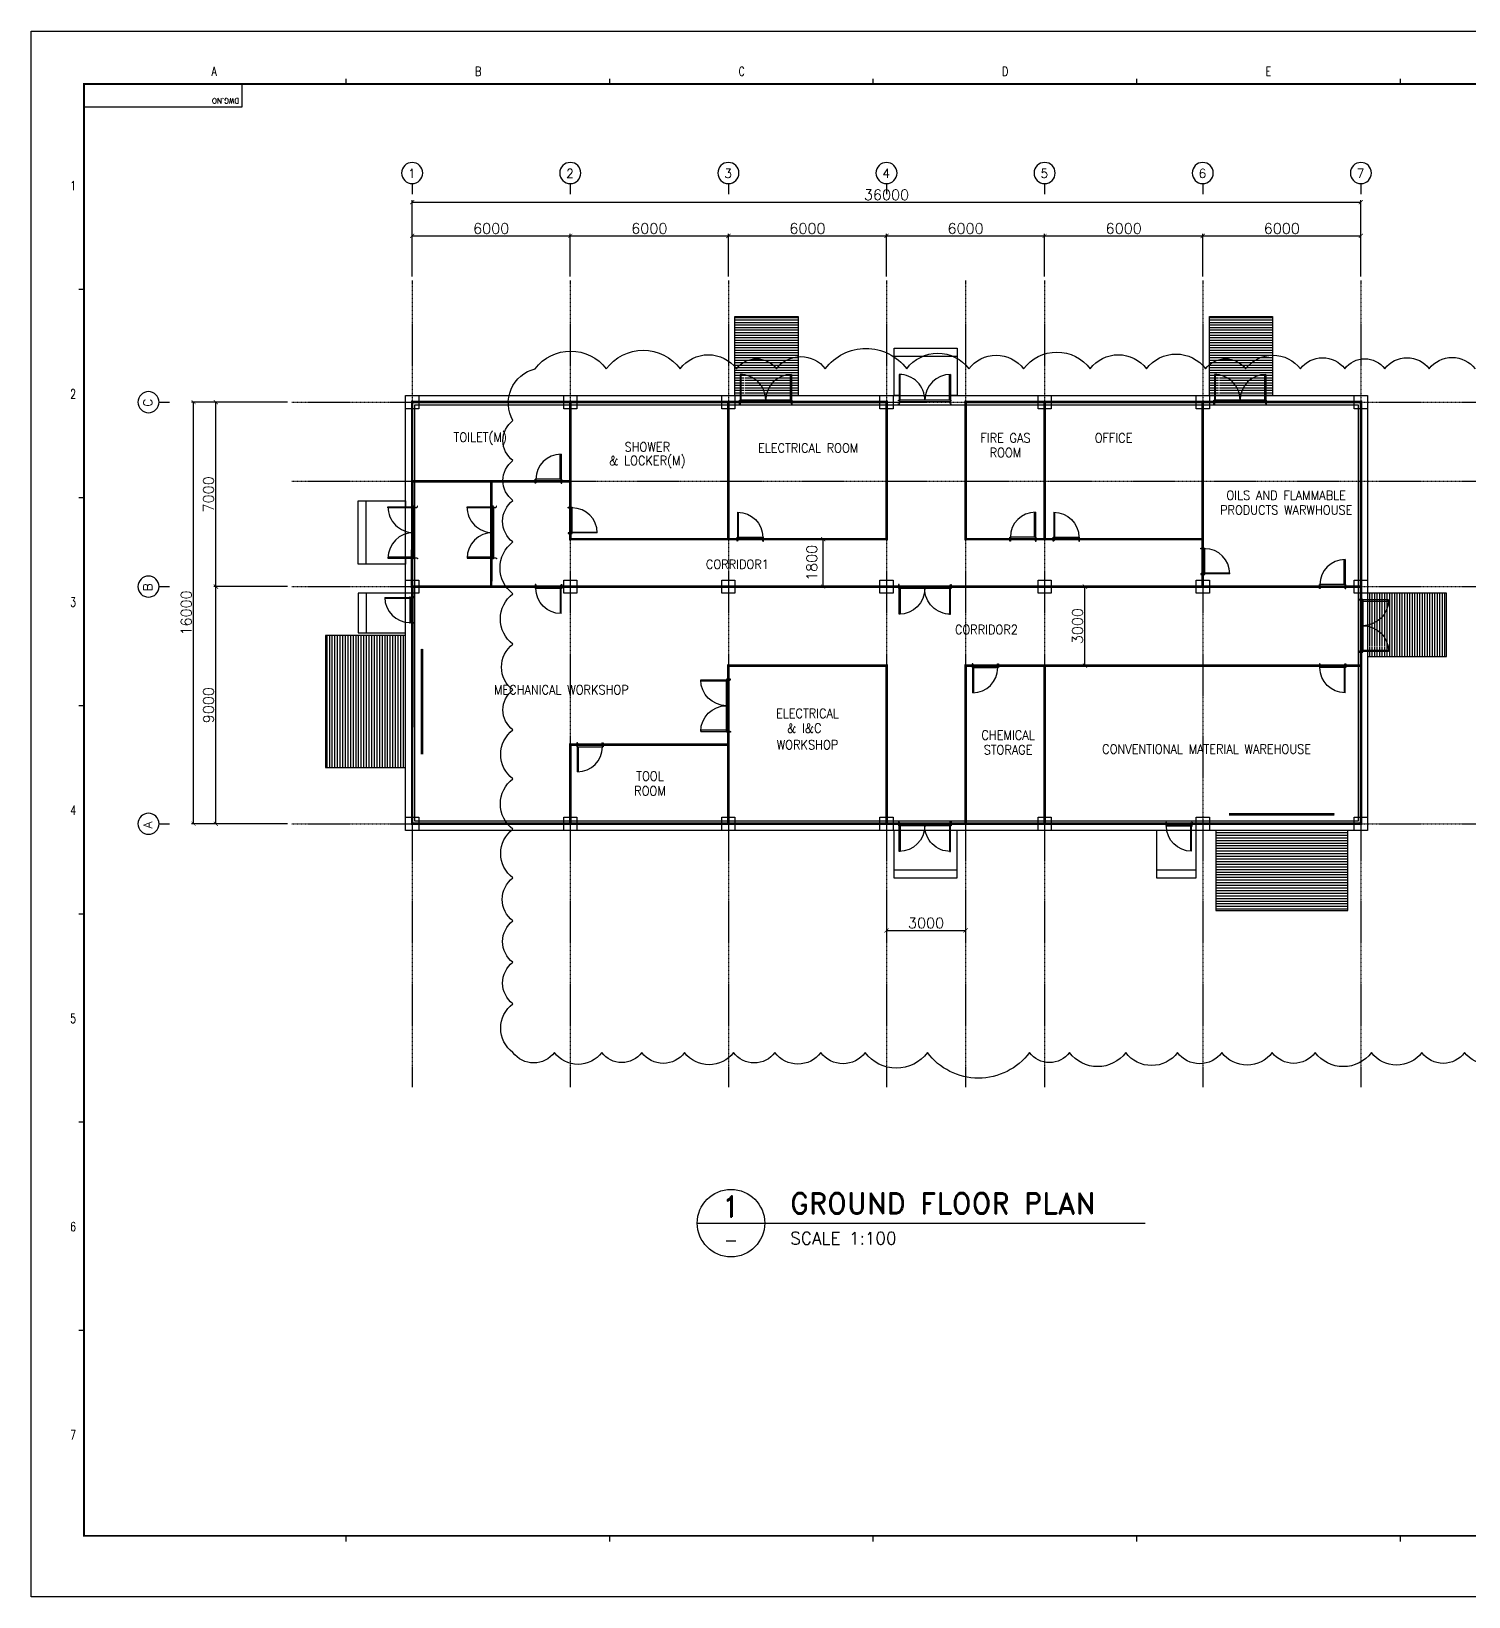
# Model space of a CAD drawing. Header units: millimetres. Extents: x -232466 to 860779, y -177975 to 311634.
# Drawn here: x -987 to 53556, y 107851 to 167251 of the extents above; entities that cross this region are included whole.
import ezdxf
from ezdxf.enums import TextEntityAlignment as Align

# ---------------------------------------------------------------- set-up
doc = ezdxf.new("R2010")
doc.units = ezdxf.units.MM
for name, pattern in [('AXES', [50.8, 31.75, -6.35, 6.35, -6.35]), ('CENTER', [2, 1.25, -0.25, 0.25, -0.25]), ('HID', [2.3, 1.5, -0.8])]:
    doc.linetypes.add(name, pattern=pattern)
doc.layers.add('0 외형선', color=3, linetype='Continuous', lineweight=25)
for name, color, linetype in [('4ELE', 4, 'Continuous'), ('8FIN', 8, 'Continuous'), ('Center Line', 1, 'CENTER'), ('COL', 2, 'Continuous'), ('dim', 7, 'Continuous'), ('DOOR', 4, 'Continuous'), ('G', 3, 'Continuous'), ('hat', 8, 'Continuous'), ('stair', 4, 'Continuous'), ('SYM', 7, 'Continuous'), ('TEXT1', 7, 'Continuous'), ('TITLEBOX', 7, 'Continuous')]:
    doc.layers.add(name, color=color, linetype=linetype)
doc.styles.add('ROMAND', font='romand')
doc.styles.add('RomanS', font='romans.shx')
doc.styles.add('TBOX', font='romans.shx')
doc.dimstyles.new('HYUNDAI', dxfattribs={"dimscale": 120, "dimtxt": 3, "dimasz": 3, "dimexe": 1, "dimexo": 2, "dimgap": 1, "dimtad": 1, "dimdec": 0, "dimdsep": 46, "dimtxsty": 'RomanS', "dimcen": 0, "dimclrd": 256, "dimclre": 256, "dimclrt": 3, "dimadec": 0, "dimazin": 0, "dimtfac": 1, "dimtdec": 0, "dimtix": 1, "dimtmove": 2, "dimatfit": 3, "dimfxl": 1, "dimtvp": 1, "dimtolj": 1, "dimarcsym": 0})

# ---------------------------------------------------------------- blocks, each defined once
blk = doc.blocks.new('_ArchTick')
at = {"color": 0, "linetype": 'ByBlock', "const_width": 0.15}
blk.add_lwpolyline([(-0.5, -0.5), (0.5, 0.5)], dxfattribs=at)
blk = doc.blocks.new('*D50')
at = {"layer": 'Defpoints', "color": 0}
for p in [(5172, 153180), (8762, 153180), (8897, 137180)]:
    blk.add_point(p, dxfattribs=at)
at = {"layer": 'dim', "lineweight": -2}
for p, q in [((8602, 153180), (5092, 153180)), ((5172, 137180), (5172, 153180)), ((8737, 137180), (5092, 137180))]:
    blk.add_line(p, q, dxfattribs=at)
at = {"layer": 'dim', "lineweight": -2, "xscale": 160, "yscale": 160, "zscale": 160}
for p, rotation in [((5172, 153180), 90), ((5172, 137180), 270)]:
    blk.add_blockref('_ArchTick', p, dxfattribs=dict(at, rotation=rotation))
at = {"layer": 'dim', "color": 0, "insert": (4892, 145180), "char_height": 400, "attachment_point": 5, "rotation": 90, "style": 'RomanS', "bg_fill": 3, "box_fill_scale": 1.1, "bg_fill_color": 257, "bg_fill_transparency": 0}
blk.add_mtext('\\A1;16000', dxfattribs=at)
blk = doc.blocks.new('*D51')
at = {"layer": 'Defpoints', "color": 0}
for p in [(6017, 153180), (8897, 153180), (8897, 146180)]:
    blk.add_point(p, dxfattribs=at)
at = {"layer": 'dim', "lineweight": -2}
for p, q in [((8737, 153180), (5937, 153180)), ((6017, 146180), (6017, 153180)), ((8737, 146180), (5937, 146180))]:
    blk.add_line(p, q, dxfattribs=at)
at = {"layer": 'dim', "lineweight": -2, "xscale": 160, "yscale": 160, "zscale": 160}
for p, rotation in [((6017, 153180), 90), ((6017, 146180), 270)]:
    blk.add_blockref('_ArchTick', p, dxfattribs=dict(at, rotation=rotation))
at = {"layer": 'dim', "color": 0, "insert": (5737, 149680), "char_height": 400, "attachment_point": 5, "rotation": 90, "style": 'RomanS', "bg_fill": 3, "box_fill_scale": 1.1, "bg_fill_color": 257, "bg_fill_transparency": 0}
blk.add_mtext('\\A1;7000', dxfattribs=at)
blk = doc.blocks.new('*D52')
at = {"layer": 'Defpoints', "color": 0}
for p in [(19465, 159488), (13465, 157789), (19465, 157789)]:
    blk.add_point(p, dxfattribs=at)
at = {"layer": 'dim', "lineweight": -2}
for p, q in [((13465, 157949), (13465, 159568)), ((13465, 159488), (19465, 159488)), ((19465, 157949), (19465, 159568))]:
    blk.add_line(p, q, dxfattribs=at)
at = {"layer": 'dim', "lineweight": -2, "xscale": 160, "yscale": 160, "zscale": 160, "rotation": 180}
blk.add_blockref('_ArchTick', (13465, 159488), dxfattribs=at)
at = {"layer": 'dim', "lineweight": -2, "xscale": 160, "yscale": 160, "zscale": 160}
blk.add_blockref('_ArchTick', (19465, 159488), dxfattribs=at)
at = {"layer": 'dim', "color": 0, "insert": (16465, 159768), "char_height": 400, "attachment_point": 5, "style": 'RomanS', "bg_fill": 3, "box_fill_scale": 1.1, "bg_fill_color": 257, "bg_fill_transparency": 0}
blk.add_mtext('\\A1;6000', dxfattribs=at)
blk = doc.blocks.new('주열')
at = {"layer": 'SYM'}
blk.add_line((0, 600), (0, 0), dxfattribs=at)
blk.add_circle((0, 1200), 600, dxfattribs=at)
blk = doc.blocks.new('*D53')
at = {"layer": 'Defpoints', "color": 0}
for p in [(49465, 160767), (13465, 157789), (49465, 157789)]:
    blk.add_point(p, dxfattribs=at)
at = {"layer": 'dim', "lineweight": -2}
for p, q in [((13465, 157949), (13465, 160847)), ((13465, 160767), (49465, 160767)), ((49465, 157949), (49465, 160847))]:
    blk.add_line(p, q, dxfattribs=at)
at = {"layer": 'dim', "lineweight": -2, "xscale": 160, "yscale": 160, "zscale": 160, "rotation": 180}
blk.add_blockref('_ArchTick', (13465, 160767), dxfattribs=at)
at = {"layer": 'dim', "lineweight": -2, "xscale": 160, "yscale": 160, "zscale": 160}
blk.add_blockref('_ArchTick', (49465, 160767), dxfattribs=at)
at = {"layer": 'dim', "color": 0, "insert": (31465, 161047), "char_height": 400, "attachment_point": 5, "style": 'RomanS', "bg_fill": 3, "box_fill_scale": 1.1, "bg_fill_color": 257, "bg_fill_transparency": 0}
blk.add_mtext('\\A1;36000', dxfattribs=at)
blk = doc.blocks.new('*D54')
at = {"layer": 'Defpoints', "color": 0}
for p in [(25465, 159488), (19465, 157789), (25465, 157789)]:
    blk.add_point(p, dxfattribs=at)
at = {"layer": 'dim', "lineweight": -2}
for p, q in [((19465, 157949), (19465, 159568)), ((19465, 159488), (25465, 159488)), ((25465, 157949), (25465, 159568))]:
    blk.add_line(p, q, dxfattribs=at)
at = {"layer": 'dim', "lineweight": -2, "xscale": 160, "yscale": 160, "zscale": 160, "rotation": 180}
blk.add_blockref('_ArchTick', (19465, 159488), dxfattribs=at)
at = {"layer": 'dim', "lineweight": -2, "xscale": 160, "yscale": 160, "zscale": 160}
blk.add_blockref('_ArchTick', (25465, 159488), dxfattribs=at)
at = {"layer": 'dim', "color": 0, "insert": (22465, 159768), "char_height": 400, "attachment_point": 5, "style": 'RomanS', "bg_fill": 3, "box_fill_scale": 1.1, "bg_fill_color": 257, "bg_fill_transparency": 0}
blk.add_mtext('\\A1;6000', dxfattribs=at)
blk = doc.blocks.new('*D55')
at = {"layer": 'Defpoints', "color": 0}
for p in [(31465, 159488), (25465, 157789), (31465, 157789)]:
    blk.add_point(p, dxfattribs=at)
at = {"layer": 'dim', "lineweight": -2}
for p, q in [((25465, 157949), (25465, 159568)), ((25465, 159488), (31465, 159488)), ((31465, 157949), (31465, 159568))]:
    blk.add_line(p, q, dxfattribs=at)
at = {"layer": 'dim', "lineweight": -2, "xscale": 160, "yscale": 160, "zscale": 160, "rotation": 180}
blk.add_blockref('_ArchTick', (25465, 159488), dxfattribs=at)
at = {"layer": 'dim', "lineweight": -2, "xscale": 160, "yscale": 160, "zscale": 160}
blk.add_blockref('_ArchTick', (31465, 159488), dxfattribs=at)
at = {"layer": 'dim', "color": 0, "insert": (28465, 159768), "char_height": 400, "attachment_point": 5, "style": 'RomanS', "bg_fill": 3, "box_fill_scale": 1.1, "bg_fill_color": 257, "bg_fill_transparency": 0}
blk.add_mtext('\\A1;6000', dxfattribs=at)
blk = doc.blocks.new('*D56')
at = {"layer": 'Defpoints', "color": 0}
for p in [(37465, 159488), (31465, 157789), (37465, 157789)]:
    blk.add_point(p, dxfattribs=at)
at = {"layer": 'dim', "lineweight": -2}
for p, q in [((31465, 157949), (31465, 159568)), ((31465, 159488), (37465, 159488)), ((37465, 157949), (37465, 159568))]:
    blk.add_line(p, q, dxfattribs=at)
at = {"layer": 'dim', "lineweight": -2, "xscale": 160, "yscale": 160, "zscale": 160, "rotation": 180}
blk.add_blockref('_ArchTick', (31465, 159488), dxfattribs=at)
at = {"layer": 'dim', "lineweight": -2, "xscale": 160, "yscale": 160, "zscale": 160}
blk.add_blockref('_ArchTick', (37465, 159488), dxfattribs=at)
at = {"layer": 'dim', "color": 0, "insert": (34465, 159768), "char_height": 400, "attachment_point": 5, "style": 'RomanS', "bg_fill": 3, "box_fill_scale": 1.1, "bg_fill_color": 257, "bg_fill_transparency": 0}
blk.add_mtext('\\A1;6000', dxfattribs=at)
blk = doc.blocks.new('*D57')
at = {"layer": 'Defpoints', "color": 0}
for p in [(43465, 159488), (37465, 157789), (43465, 157789)]:
    blk.add_point(p, dxfattribs=at)
at = {"layer": 'dim', "lineweight": -2}
for p, q in [((37465, 157949), (37465, 159568)), ((37465, 159488), (43465, 159488)), ((43465, 157949), (43465, 159568))]:
    blk.add_line(p, q, dxfattribs=at)
at = {"layer": 'dim', "lineweight": -2, "xscale": 160, "yscale": 160, "zscale": 160, "rotation": 180}
blk.add_blockref('_ArchTick', (37465, 159488), dxfattribs=at)
at = {"layer": 'dim', "lineweight": -2, "xscale": 160, "yscale": 160, "zscale": 160}
blk.add_blockref('_ArchTick', (43465, 159488), dxfattribs=at)
at = {"layer": 'dim', "color": 0, "insert": (40465, 159768), "char_height": 400, "attachment_point": 5, "style": 'RomanS', "bg_fill": 3, "box_fill_scale": 1.1, "bg_fill_color": 257, "bg_fill_transparency": 0}
blk.add_mtext('\\A1;6000', dxfattribs=at)
blk = doc.blocks.new('*D58')
at = {"layer": 'Defpoints', "color": 0}
for p in [(49465, 159488), (43465, 157789), (49465, 157789)]:
    blk.add_point(p, dxfattribs=at)
at = {"layer": 'dim', "lineweight": -2}
for p, q in [((43465, 157949), (43465, 159568)), ((43465, 159488), (49465, 159488)), ((49465, 157949), (49465, 159568))]:
    blk.add_line(p, q, dxfattribs=at)
at = {"layer": 'dim', "lineweight": -2, "xscale": 160, "yscale": 160, "zscale": 160, "rotation": 180}
blk.add_blockref('_ArchTick', (43465, 159488), dxfattribs=at)
at = {"layer": 'dim', "lineweight": -2, "xscale": 160, "yscale": 160, "zscale": 160}
blk.add_blockref('_ArchTick', (49465, 159488), dxfattribs=at)
at = {"layer": 'dim', "color": 0, "insert": (46465, 159768), "char_height": 400, "attachment_point": 5, "style": 'RomanS', "bg_fill": 3, "box_fill_scale": 1.1, "bg_fill_color": 257, "bg_fill_transparency": 0}
blk.add_mtext('\\A1;6000', dxfattribs=at)
blk = doc.blocks.new('*D59')
at = {"layer": 'Defpoints', "color": 0}
for p in [(6017, 146180), (8897, 146180), (8897, 137180)]:
    blk.add_point(p, dxfattribs=at)
at = {"layer": 'dim', "lineweight": -2}
for p, q in [((8737, 146180), (5937, 146180)), ((6017, 137180), (6017, 146180)), ((8737, 137180), (5937, 137180))]:
    blk.add_line(p, q, dxfattribs=at)
at = {"layer": 'dim', "lineweight": -2, "xscale": 160, "yscale": 160, "zscale": 160}
for p, rotation in [((6017, 146180), 90), ((6017, 137180), 270)]:
    blk.add_blockref('_ArchTick', p, dxfattribs=dict(at, rotation=rotation))
at = {"layer": 'dim', "color": 0, "insert": (5737, 141680), "char_height": 400, "attachment_point": 5, "rotation": 90, "style": 'RomanS', "bg_fill": 3, "box_fill_scale": 1.1, "bg_fill_color": 257, "bg_fill_transparency": 0}
blk.add_mtext('\\A1;9000', dxfattribs=at)
blk = doc.blocks.new('*D74')
at = {"layer": 'Defpoints', "color": 0}
for p in [(31465, 134832), (34465, 134832), (34465, 133134)]:
    blk.add_point(p, dxfattribs=at)
at = {"layer": 'dim', "lineweight": -2}
for p, q in [((31465, 134672), (31465, 133054)), ((34465, 134672), (34465, 133054)), ((31465, 133134), (34465, 133134))]:
    blk.add_line(p, q, dxfattribs=at)
at = {"layer": 'dim', "lineweight": -2, "xscale": 160, "yscale": 160, "zscale": 160, "rotation": 180}
blk.add_blockref('_ArchTick', (31465, 133134), dxfattribs=at)
at = {"layer": 'dim', "lineweight": -2, "xscale": 160, "yscale": 160, "zscale": 160}
blk.add_blockref('_ArchTick', (34465, 133134), dxfattribs=at)
at = {"layer": 'dim', "color": 0, "insert": (32965, 133414), "char_height": 400, "attachment_point": 5, "style": 'RomanS', "bg_fill": 3, "box_fill_scale": 1.1, "bg_fill_color": 257, "bg_fill_transparency": 0}
blk.add_mtext('\\A1;3000', dxfattribs=at)
blk = doc.blocks.new('*D75')
at = {"layer": 'Defpoints', "color": 0}
for p in [(37877, 146180), (38994, 146180), (37877, 143180)]:
    blk.add_point(p, dxfattribs=at)
at = {"layer": 'dim', "lineweight": -2}
for p, q in [((38037, 146180), (39074, 146180)), ((38994, 143180), (38994, 146180)), ((38037, 143180), (39074, 143180))]:
    blk.add_line(p, q, dxfattribs=at)
at = {"layer": 'dim', "lineweight": -2, "xscale": 160, "yscale": 160, "zscale": 160}
for p, rotation in [((38994, 146180), 90), ((38994, 143180), 270)]:
    blk.add_blockref('_ArchTick', p, dxfattribs=dict(at, rotation=rotation))
at = {"layer": 'dim', "color": 0, "insert": (38714, 144680), "char_height": 400, "attachment_point": 5, "rotation": 90, "style": 'RomanS', "bg_fill": 3, "box_fill_scale": 1.1, "bg_fill_color": 257, "bg_fill_transparency": 0}
blk.add_mtext('\\A1;3000', dxfattribs=at)
blk = doc.blocks.new('D2000')
at = {"color": 8}
for p, q in [((-45, -45), (-45, -1955)), ((0, -1935), (0, -65))]:
    blk.add_line(p, q, dxfattribs=at)
for points in [[(-25, 0), (0, 0), (0, -25), (-45, -25), (-45, -45), (-105, -45), (-150, -25), (-150, 0), (-130, 0)], [(975, -25), (0, -25), (0, -65), (975, -65), (975, -25)], [(-25, -2000), (0, -2000), (0, -1975), (-45, -1975), (-45, -1955), (-105, -1955), (-150, -1975), (-150, -2000), (-130, -2000)], [(975, -1975), (0, -1975), (0, -1935), (975, -1935), (975, -1975)]]:
    blk.add_lwpolyline(points)
at = {"ltscale": 0.2}
for centre, start, end in [((0, -25), 270, 0), ((0, -1975), 0, 90)]:
    blk.add_arc(centre, 975, start, end, dxfattribs=at)
blk = doc.blocks.new('SD1')
at = {"color": 8}
for p, q in [((-55, 200), (-975, 200)), ((-955, 155), (-45, 155))]:
    blk.add_line(p, q, dxfattribs=at)
for points in [[(-25, 1150), (-25, 200), (-55, 200), (-55, 1150)], [(-1000, 180), (-1000, 200), (-975, 200), (-975, 155), (-955, 155), (-955, 95), (-975, 50), (-1000, 50), (-1000, 70)], [(0, 180), (0, 200), (-25, 200), (-25, 155), (-45, 155), (-45, 95), (-25, 50), (0, 50), (0, 70)]]:
    blk.add_lwpolyline(points)
blk.add_arc((-25, 200), 950, 90, 180)
blk = doc.blocks.new('*D126')
at = {"layer": 'dim', "lineweight": -2}
for p, q in [((28609, 147980), (29139, 147980)), ((29059, 146180), (29059, 147980)), ((28609, 146180), (29139, 146180))]:
    blk.add_line(p, q, dxfattribs=at)
at = {"layer": 'dim', "lineweight": -2, "xscale": 160, "yscale": 160, "zscale": 160}
for p, rotation in [((29059, 147980), 90), ((29059, 146180), 270)]:
    blk.add_blockref('_ArchTick', p, dxfattribs=dict(at, rotation=rotation))
at = {"layer": 'dim', "color": 0, "insert": (28632, 147080), "char_height": 400, "attachment_point": 5, "rotation": 90, "style": 'RomanS', "bg_fill": 3, "box_fill_scale": 1.1, "bg_fill_color": 257, "bg_fill_transparency": 0}
blk.add_mtext('\\A1;1800', dxfattribs=at)
at = {"layer": 'Defpoints', "color": 0}
for p in [(28449, 147980), (29059, 147980), (28449, 146180)]:
    blk.add_point(p, dxfattribs=at)

msp = doc.modelspace()

# ---------------------------------------------------------------- hatches: boundary and pattern name
at = {"layer": '8FIN'}
h = msp.add_hatch(dxfattribs=at)
h.set_pattern_fill('ANSI31', color=256, scale=30, angle=45)
h.set_pattern_definition([(360, (2343.85, 185825.96), (4e-14, 95.25), [])])
h.paths.add_polyline_path([(28115.2, 156429.8), (28115.2, 153429.8), (27815.2, 153429.8), (26903.9, 153429.8, 0.3546044), (26095.2, 154134.3), (26095.2, 154134.8), (26065.2, 154134.8), (26065.2, 153429.8), (25715.2, 153429.8), (25715.2, 156429.8)])
h.paths.add_polyline_path([(26903.9, 153429.8), (26095.2, 153429.8), (26095.2, 154134.3, -0.3546044)])
h.paths.add_polyline_path([(26960.1, 154629.5), (26960.1, 155364.1), (27230.1, 155364.1), (27230.1, 154629.5)], flags=24)
h = msp.add_hatch(dxfattribs=at)
h.set_pattern_fill('ANSI31', color=256, scale=30, angle=45)
h.set_pattern_definition([(360, (20343.85, 185825.96), (4e-14, 95.25), [])])
h.paths.add_polyline_path([(46115.2, 156429.8), (46115.2, 153429.8), (45815.2, 153429.8), (44903.9, 153429.8, 0.3546044), (44095.2, 154134.3), (44095.2, 154134.8), (44065.2, 154134.8), (44065.2, 153429.8), (43715.2, 153429.8), (43715.2, 156429.8)])
h.paths.add_polyline_path([(44903.9, 153429.8), (44095.2, 153429.8), (44095.2, 154134.3, -0.3546044)])
h.paths.add_polyline_path([(44960.1, 154629.5), (44960.1, 155364.1), (45230.1, 155364.1), (45230.1, 154629.5)], flags=24)
h = msp.add_hatch(dxfattribs=at)
h.set_pattern_fill('ANSI31', color=256, scale=30, angle=45)
h.set_pattern_definition([(90, (17318.97, 120158.48), (-95.25, 4e-14), [])])
h.paths.add_polyline_path([(52715.2, 145929.8), (49715.2, 145929.8), (49715.2, 145629.8), (49715.2, 144718.5, -0.3546044), (50419.6, 143909.8), (50420.2, 143909.8), (50420.2, 143879.8), (49715.2, 143879.8), (49715.2, 143529.8), (52715.2, 143529.8)])
h.paths.add_polyline_path([(49715.2, 144718.5), (49715.2, 143909.8), (50419.6, 143909.8, 0.3546044)])
h.paths.add_polyline_path([(50914.9, 144774.8), (51649.4, 144774.8), (51649.4, 145044.8), (50914.9, 145044.8)], flags=24)
at = {"layer": 'hat'}
h = msp.add_hatch(dxfattribs=at)
h.set_pattern_fill('_USER', color=256, scale=100, angle=270, style=0, pattern_type=0)
h.set_pattern_definition([(270, (-33765.11, 180028.13), (100, -2e-14), [])])
h.paths.add_polyline_path([(10175.2, 139318.7), (13215.2, 139318.7), (13215.2, 144318.7), (10175.2, 144318.7)])
h = msp.add_hatch(dxfattribs=at)
h.set_pattern_fill('_USER', color=256, scale=100, style=0, pattern_type=0)
h.set_pattern_definition([(0, (8255.75, 89949.51), (0, 100), [])])
h.paths.add_polyline_path([(48965.2, 133889.8), (48965.2, 136929.8), (43965.2, 136929.8), (43965.2, 133889.8)])

# ---------------------------------------------------------------- linework, layer by layer
msp.add_lwpolyline([(24283.1, 122026.4), (41283.1, 122026.4)])
msp.add_circle((25563.1, 122026.4), 1280)
at = {"layer": '0 외형선', "linetype": 'Continuous'}
msp.add_lwpolyline([(13215.2, 153429.8), (49715.2, 153429.8), (49715.2, 136929.8), (13215.2, 136929.8)], close=True, dxfattribs=at)
at = {"layer": '0 외형선', "linetype": 'Continuous', "const_width": 100}
for points in [[(13465.2, 153179.8), (19465.2, 153179.8), (19465.2, 150179.8), (13465.2, 150179.8)], [(19465.2, 153179.8), (25465.2, 153179.8), (25465.2, 147979.8), (19465.2, 147979.8)], [(25465.2, 153179.8), (31465.2, 153179.8), (31465.2, 147979.8), (25465.2, 147979.8)], [(34465.2, 153179.8), (37465.2, 153179.8), (37465.2, 147979.8), (34465.2, 147979.8)], [(37465.2, 153179.8), (43465.2, 153179.8), (43465.2, 147979.8), (37465.2, 147979.8)], [(43465.2, 153179.8), (49465.2, 153179.8), (49465.2, 146179.8), (43465.2, 146179.8)], [(13466.8, 150179.8), (16465.2, 150179.8), (16463.5, 146179.8), (13463.5, 146179.8)], [(25465.2, 143179.8), (31465.2, 143179.8), (31465.2, 137179.8), (25465.2, 137179.8)], [(34465.2, 143179.8), (37465.2, 143179.8), (37465.2, 137179.8), (34465.2, 137179.8)], [(37465.2, 143179.8), (49465.2, 143179.8), (49465.2, 137179.8), (37465.2, 137179.8)], [(19465.2, 140179.8), (25462.9, 140179.8), (25465.2, 137179.8), (19465.2, 137179.8)]]:
    msp.add_lwpolyline(points, close=True, dxfattribs=at)
at = {"layer": '4ELE'}
for p, q in [((31749.6, 154929.8), (34149.6, 154929.8)), ((11718.1, 147029), (11718.1, 149429)), ((11715.2, 145929.8), (11715.2, 144429.8)), ((31747.2, 135429.8), (34147.2, 135429.8)), ((41715.2, 135429.8), (43215.2, 135429.8))]:
    msp.add_line(p, q, dxfattribs=at)
for points in [[(31974.6, 153429.8), (31749.6, 153429.8), (31749.6, 155229.8), (34149.6, 155229.8), (34149.6, 153429.8), (33924.6, 153429.8)], [(13218.1, 147254), (13218.1, 147029), (11418.1, 147029), (11418.1, 149429), (13218.1, 149429), (13218.1, 149204)], [(13215.2, 145929.8), (11415.2, 145929.8), (11415.2, 144429.8), (13215.2, 144429.8)], [(31972.2, 136929.8), (31747.2, 136929.8), (31747.2, 135129.8), (34147.2, 135129.8), (34147.2, 136929.8), (33922.2, 136929.8)], [(41715.2, 136929.8), (41715.2, 135129.8), (43215.2, 135129.8), (43215.2, 136929.8)]]:
    msp.add_lwpolyline(points, dxfattribs=at)
at = {"layer": 'Center Line', "linetype": 'AXES'}
for p, q in [((13465.2, 157789.4), (13465.2, 127179.8)), ((8896.6, 153179.8), (58882.2, 153179.8))]:
    msp.add_line(p, q, dxfattribs=at)
at = {"layer": 'COL'}
for points in [[(13215.2, 152929.8), (13215.2, 153429.8), (13715.2, 153429.8), (13715.2, 152929.8)], [(19215.2, 152929.8), (19215.2, 153429.8), (19715.2, 153429.8), (19715.2, 152929.8)], [(25215.2, 152929.8), (25215.2, 153429.8), (25715.2, 153429.8), (25715.2, 152929.8)], [(31215.2, 152929.8), (31215.2, 153429.8), (31715.2, 153429.8), (31715.2, 152929.8)], [(37215.2, 152929.8), (37215.2, 153429.8), (37715.2, 153429.8), (37715.2, 152929.8)], [(43215.2, 152929.8), (43215.2, 153429.8), (43715.2, 153429.8), (43715.2, 152929.8)], [(49215.2, 152929.8), (49215.2, 153429.8), (49715.2, 153429.8), (49715.2, 152929.8)], [(13215.2, 145929.8), (13215.2, 146429.8), (13715.2, 146429.8), (13715.2, 145929.8)], [(19215.2, 145929.8), (19215.2, 146429.8), (19715.2, 146429.8), (19715.2, 145929.8)], [(25215.2, 145929.8), (25215.2, 146429.8), (25715.2, 146429.8), (25715.2, 145929.8)], [(31215.2, 145929.8), (31215.2, 146429.8), (31715.2, 146429.8), (31715.2, 145929.8)], [(37215.2, 145929.8), (37215.2, 146429.8), (37715.2, 146429.8), (37715.2, 145929.8)], [(43215.2, 145929.8), (43215.2, 146429.8), (43715.2, 146429.8), (43715.2, 145929.8)], [(49215.2, 145929.8), (49215.2, 146429.8), (49715.2, 146429.8), (49715.2, 145929.8)], [(13215.2, 136929.8), (13215.2, 137429.8), (13715.2, 137429.8), (13715.2, 136929.8)], [(19215.2, 136929.8), (19215.2, 137429.8), (19715.2, 137429.8), (19715.2, 136929.8)], [(25215.2, 136929.8), (25215.2, 137429.8), (25715.2, 137429.8), (25715.2, 136929.8)], [(31215.2, 136929.8), (31215.2, 137429.8), (31715.2, 137429.8), (31715.2, 136929.8)], [(37215.2, 136929.8), (37215.2, 137429.8), (37715.2, 137429.8), (37715.2, 136929.8)], [(43215.2, 136929.8), (43215.2, 137429.8), (43715.2, 137429.8), (43715.2, 136929.8)], [(49215.2, 136929.8), (49215.2, 137429.8), (49715.2, 137429.8), (49715.2, 136929.8)]]:
    msp.add_lwpolyline(points, close=True, dxfattribs=at)
at = {"layer": 'DOOR', "linetype": 'HID'}
for p, q in [((13811.2, 143818.7), (13811.2, 139818.7)), ((13861.1, 143818.7), (13861.1, 139818.7)), ((44465.2, 137575.7), (48465.2, 137575.7)), ((44465.2, 137525.8), (48465.2, 137525.8))]:
    msp.add_line(p, q, dxfattribs=at)
at = {"layer": 'stair'}
for points in [[(25715.2, 153429.8), (25715.2, 153429.8), (25715.2, 156429.8), (28115.2, 156429.8), (28115.2, 153429.8), (25715.2, 153429.8)], [(43715.2, 153429.8), (43715.2, 153429.8), (43715.2, 156429.8), (46115.2, 156429.8), (46115.2, 153429.8), (43715.2, 153429.8)], [(49715.2, 143529.8), (49715.2, 143529.8), (52715.2, 143529.8), (52715.2, 145929.8), (49715.2, 145929.8), (49715.2, 143529.8)], [(13215.2, 144318.7), (10175.2, 144318.7), (10175.2, 139318.7), (13215.2, 139318.7)], [(43965.2, 136929.8), (43965.2, 133889.8), (48965.2, 133889.8), (48965.2, 136929.8)]]:
    msp.add_lwpolyline(points, dxfattribs=at)
at = {"layer": 'TITLEBOX', "color": 4, "linetype": 'Continuous'}
for p, q in [((10963.2, 165251.2), (10963.2, 165451.2)), ((10963.2, 165251.2), (10963.2, 165451.2)), ((20963.2, 165251.2), (20963.2, 165451.2)), ((20963.2, 165251.2), (20963.2, 165451.2)), ((30963.2, 165251.2), (30963.2, 165451.2)), ((30963.2, 165251.2), (30963.2, 165451.2)), ((40963.2, 165251.2), (40963.2, 165451.2)), ((40963.2, 165251.2), (40963.2, 165451.2)), ((50963.2, 165251.2), (50963.2, 165451.2)), ((50963.2, 165251.2), (50963.2, 165451.2)), ((1013.2, 157451.2), (813.2, 157451.2)), ((1013.2, 149551.2), (813.2, 149551.2)), ((1013.2, 141651.2), (813.2, 141651.2)), ((1013.2, 133751.2), (813.2, 133751.2)), ((1013.2, 125851.2), (813.2, 125851.2)), ((1013.2, 117951.2), (813.2, 117951.2)), ((10963.2, 109951), (10963.2, 110151)), ((10963.2, 109951), (10963.2, 110151)), ((20963.2, 109951), (20963.2, 110151)), ((20963.2, 109951), (20963.2, 110151)), ((30963.2, 109951), (30963.2, 110151)), ((30963.2, 109951), (30963.2, 110151)), ((40963.2, 109951), (40963.2, 110151)), ((40963.2, 109951), (40963.2, 110151)), ((50963.2, 109951), (50963.2, 110151)), ((50963.2, 109951), (50963.2, 110151))]:
    msp.add_line(p, q, dxfattribs=at)
at = {"layer": 'TITLEBOX', "color": 7}
msp.add_lwpolyline([(-986.8, 167251.2), (83113.2, 167251.2), (83113.2, 107851.2), (-986.8, 107851.2)], close=True, dxfattribs=at)
at = {"layer": 'TITLEBOX', "color": 4, "const_width": 70}
msp.add_lwpolyline([(1013.2, 165251.2), (81039.2, 165251.2), (81039.2, 110159.7), (1013.2, 110159.7)], close=True, dxfattribs=at)
at = {"layer": 'TITLEBOX'}
msp.add_lwpolyline([(1013.2, 164385.2), (7013.2, 164385.2), (7013.2, 165251.2)], dxfattribs=at)

# ---------------------------------------------------------------- block references
at = {"layer": 'DOOR'}
for name, p, rotation in [('D2000', (25882.9, 153254.8), 90.0000000000002), ('D2000', (31918.6, 153254.8), 90.00000000000024), ('D2000', (43882.9, 153254.8), 90.0000000000002), ('D2000', (13523.1, 147229), 180.0000000000002), ('D2000', (16521.5, 147229), 180.0000000000002), ('SD1', (19340.2, 148193.7), 270.0000000000002), ('SD1', (43340.2, 146643.7), 270.0000000000002), ('SD1', (13575.6, 145789.2), 90.00000000000024), ('SD1', (34711, 143304.8), 180), ('SD1', (19711, 140304.8), 180)]:
    msp.add_blockref(name, p, dxfattribs=dict(at, rotation=rotation))
for p in [(19138.8, 150054.8), (37138.8, 147854.8), (48888.8, 146054.8)]:
    msp.add_blockref('SD1', p, dxfattribs=at)
at = {"layer": 'DOOR', "xscale": -1}
for p in [(25791.5, 147854.8), (37791.5, 147854.8)]:
    msp.add_blockref('SD1', p, dxfattribs=at)
for name, p, rotation in [('SD1', (19138.8, 146304.8), 180), ('D2000', (31918.6, 146104.8), 89.99999999999977), ('D2000', (49540.2, 143697.5), 179.9999999999998), ('SD1', (48888.8, 143304.8), 180), ('D2000', (25390.2, 142661.4), 359.9999999999997), ('D2000', (31916.1, 137104.8), 89.99999999999977), ('SD1', (43060, 137290.3), 179.9999999999998)]:
    msp.add_blockref(name, p, dxfattribs=dict(at, rotation=rotation))
at = {"layer": 'SYM', "xscale": -0.6666666666666666, "yscale": 0.6666666666666666, "zscale": 0.6666666666666666}
for p, rotation in [((13465.2, 161074.2), 359.9999999999999), ((4258.9, 153179.8), 89.99999999999972), ((4258.9, 146179.8), 89.9999999999997), ((4258.9, 137179.8), 89.9999999999997)]:
    msp.add_blockref('주열', p, dxfattribs=dict(at, rotation=rotation))

# ---------------------------------------------------------------- texts
at = {"layer": 'G', "color": 3, "style": 'RomanS', "width": 0.9}
for s, p in [('TOILET(M)', (16051.3, 151823.8)), ('SHOWER', (22390.3, 151481)), ('ELECTRICAL ROOM', (28492.5, 151438.7)), ('FIRE GAS', (35978.2, 151823.8)), ('OFFICE', (40079.2, 151823.8)), ('& LOCKER(M)', (22390.3, 150939.7)), ('ROOM', (35978.2, 151264.6)), ('OILS AND FLAMMABLE', (46630.4, 149645.3)), ('PRODUCTS WARWHOUSE', (46630.4, 149086.1)), ('CORRIDOR1', (25806.6, 147026.8)), ('CORRIDOR2', (35256, 144548.9)), ('MECHANICAL WORKSHOP', (19125.4, 142263.3)), ('ELECTRICAL', (28465.2, 141368.7)), ('& I&C', (28343.5, 140809.4)), ('WORKSHOP', (28465.2, 140179.8)), ('CHEMICAL', (36077.6, 140546.1)), ('CONVENTIONAL MATERIAL WAREHOUSE', (43610.5, 140015.4)), ('STORAGE', (36077.6, 139986.8)), ('TOOL', (22489.9, 138988.9)), ('ROOM', (22489.9, 138429.6))]:
    msp.add_text(s, height=350, dxfattribs=at).set_placement(p, align=Align.MIDDLE)
at = {"layer": 'SYM', "style": 'ROMAND'}
for s, p in [('1', (13309.6, 161690)), ('2', (19309.6, 161690)), ('3', (25309.6, 161690)), ('4', (31309.6, 161690)), ('5', (37309.6, 161690)), ('6', (43309.6, 161690)), ('7', (49309.6, 161690))]:
    msp.add_text(s, height=336.4, dxfattribs=at).set_placement(p)
for s, p in [('C', (3603, 153003.9)), ('B', (3603, 146003.9)), ('A', (3603, 137003.9))]:
    msp.add_text(s, height=336.4, rotation=90, dxfattribs=at).set_placement(p)
at = {"layer": 'TEXT1', "color": 3, "style": 'ROMAND'}
msp.add_text('1', height=800, dxfattribs=at).set_placement((25563.1, 122666.4), align=Align.MIDDLE_CENTER)
for s, height, p in [('GROUND FLOOR PLAN', 800, (27803.1, 122376.3)), ('SCALE 1:100', 468, (27814.4, 121220.6))]:
    msp.add_text(s, height=height, dxfattribs=at).set_placement(p)
at = {"layer": 'TEXT1', "style": 'RomanS'}
msp.add_text('-', height=480, dxfattribs=at).set_placement((25563.1, 121386.4), align=Align.MIDDLE_CENTER)
at = {"layer": 'TITLEBOX', "color": 4, "linetype": 'Continuous', "style": 'TBOX', "width": 0.75}
for s, p in [('A', (5850.2, 165557.7)), ('B', (15850.2, 165557.7)), ('C', (25850.2, 165557.7)), ('D', (35850.2, 165557.7)), ('E', (45850.2, 165557.7)), ('1', (487.3, 161217.9)), ('2', (487.3, 153317.9)), ('3', (487.3, 145417.9)), ('4', (487.3, 137517.9)), ('5', (487.3, 129617.9)), ('6', (487.3, 121717.9)), ('7', (487.3, 113817.9))]:
    msp.add_text(s, height=350, dxfattribs=at).set_placement(p)
at = {"layer": 'TITLEBOX', "style": 'ROMAND'}
msp.add_text('DWG.NO', height=200, rotation=180, dxfattribs=at).set_placement((6897.7, 164711))

# ---------------------------------------------------------------- next in the draw order: dimensions: what is measured, and where the dimension line sits
at = {"layer": 'dim'}
dim = msp.add_linear_dim(base=(19465.2, 159487.8), p1=(13465.2, 157789.4), p2=(19465.2, 157789.4), dimstyle='HYUNDAI', override={"dimscale": 80, "dimtxt": 5, "dimasz": 2, "dimpost": '\\X', "dimblk1": 'ArchTick', "dimblk2": 'ArchTick', "dimsah": 1, "dimclrt": 0, "dimtfill": 1}, dxfattribs=at)
dim.commit()
dim.dimension.update_dxf_attribs({"geometry": '*D52', "text_midpoint": (16465.2, 159767.8)})
dim = msp.add_linear_dim(base=(5171.9, 153179.8), p1=(8896.6, 137179.8), p2=(8762.2, 153179.8), angle=90, dimstyle='HYUNDAI', override={"dimscale": 80, "dimtxt": 5, "dimasz": 2, "dimpost": '\\X', "dimblk1": 'ArchTick', "dimblk2": 'ArchTick', "dimsah": 1, "dimclrt": 0, "dimtfill": 1}, dxfattribs=at)
dim.commit()
dim.dimension.update_dxf_attribs({"geometry": '*D50', "text_midpoint": (4891.9, 145179.8)})

# ---------------------------------------------------------------- next in the draw order: dimensions: what is measured, and where the dimension line sits
dim = msp.add_linear_dim(base=(49465.2, 160767.3), p1=(13465.2, 157789.4), p2=(49465.2, 157789.4), dimstyle='HYUNDAI', override={"dimscale": 80, "dimtxt": 5, "dimasz": 2, "dimpost": '\\X', "dimblk1": 'ArchTick', "dimblk2": 'ArchTick', "dimsah": 1, "dimclrt": 0, "dimtfill": 1}, dxfattribs=at)
dim.commit()
dim.dimension.update_dxf_attribs({"geometry": '*D53', "text_midpoint": (31465.2, 161047.3)})
dim = msp.add_linear_dim(base=(6016.6, 153179.8), p1=(8896.6, 146179.8), p2=(8896.6, 153179.8), angle=90, dimstyle='HYUNDAI', override={"dimscale": 80, "dimtxt": 5, "dimasz": 2, "dimpost": '\\X', "dimblk1": 'ArchTick', "dimblk2": 'ArchTick', "dimsah": 1, "dimclrt": 0, "dimtfill": 1}, dxfattribs=at)
dim.commit()
dim.dimension.update_dxf_attribs({"geometry": '*D51', "text_midpoint": (5736.6, 149679.8)})

# ---------------------------------------------------------------- next in the draw order: linework, layer by layer
at = {"layer": 'Center Line', "linetype": 'AXES'}
msp.add_line((8896.6, 150179.8), (58882.2, 150179.8), dxfattribs=at)

# ---------------------------------------------------------------- next in the draw order: block references
at = {"layer": 'SYM', "xscale": -0.6666666666666666, "yscale": 0.6666666666666666, "zscale": 0.6666666666666666, "rotation": 359.9999999999999}
for p in [(19465.2, 161074.2), (25465.2, 161074.2), (31465.2, 161074.2), (37465.2, 161074.2), (43465.2, 161074.2), (49465.2, 161074.2)]:
    msp.add_blockref('주열', p, dxfattribs=at)

# ---------------------------------------------------------------- next in the draw order: dimensions: what is measured, and where the dimension line sits
at = {"layer": 'dim'}
dim = msp.add_linear_dim(base=(25465.2, 159487.8), p1=(19465.2, 157789.4), p2=(25465.2, 157789.4), dimstyle='HYUNDAI', override={"dimscale": 80, "dimtxt": 5, "dimasz": 2, "dimpost": '\\X', "dimblk1": 'ArchTick', "dimblk2": 'ArchTick', "dimsah": 1, "dimclrt": 0, "dimtfill": 1}, dxfattribs=at)
dim.commit()
dim.dimension.update_dxf_attribs({"geometry": '*D54', "text_midpoint": (22465.2, 159767.8)})
dim = msp.add_linear_dim(base=(6016.6, 146179.8), p1=(8896.6, 137179.8), p2=(8896.6, 146179.8), angle=90, dimstyle='HYUNDAI', override={"dimscale": 80, "dimtxt": 5, "dimasz": 2, "dimpost": '\\X', "dimblk1": 'ArchTick', "dimblk2": 'ArchTick', "dimsah": 1, "dimclrt": 0, "dimtfill": 1}, dxfattribs=at)
dim.commit()
dim.dimension.update_dxf_attribs({"geometry": '*D59', "text_midpoint": (5736.6, 141679.8)})

# ---------------------------------------------------------------- next in the draw order: linework, layer by layer
at = {"layer": 'Center Line', "linetype": 'AXES'}
for p, q in [((19465.2, 157789.4), (19465.2, 127179.8)), ((8896.6, 146179.8), (58882.2, 146179.8)), ((8896.6, 137179.8), (58882.2, 137179.8))]:
    msp.add_line(p, q, dxfattribs=at)

# ---------------------------------------------------------------- next in the draw order: dimensions: what is measured, and where the dimension line sits
at = {"layer": 'dim'}
dim = msp.add_linear_dim(base=(31465.2, 159487.8), p1=(25465.2, 157789.4), p2=(31465.2, 157789.4), dimstyle='HYUNDAI', override={"dimscale": 80, "dimtxt": 5, "dimasz": 2, "dimpost": '\\X', "dimblk1": 'ArchTick', "dimblk2": 'ArchTick', "dimsah": 1, "dimclrt": 0, "dimtfill": 1}, dxfattribs=at)
dim.commit()
dim.dimension.update_dxf_attribs({"geometry": '*D55', "text_midpoint": (28465.2, 159767.8)})

# ---------------------------------------------------------------- next in the draw order: linework, layer by layer
at = {"layer": 'Center Line', "linetype": 'AXES'}
msp.add_line((25465.2, 157789.4), (25465.2, 127179.8), dxfattribs=at)

# ---------------------------------------------------------------- next in the draw order: dimensions: what is measured, and where the dimension line sits
at = {"layer": 'dim'}
dim = msp.add_linear_dim(base=(37465.2, 159487.8), p1=(31465.2, 157789.4), p2=(37465.2, 157789.4), dimstyle='HYUNDAI', override={"dimscale": 80, "dimtxt": 5, "dimasz": 2, "dimpost": '\\X', "dimblk1": 'ArchTick', "dimblk2": 'ArchTick', "dimsah": 1, "dimclrt": 0, "dimtfill": 1}, dxfattribs=at)
dim.commit()
dim.dimension.update_dxf_attribs({"geometry": '*D56', "text_midpoint": (34465.2, 159767.8)})
dim = msp.add_linear_dim(base=(29058.9, 147979.8), p1=(28448.6, 146179.8), p2=(28448.6, 147979.8), angle=90, dimstyle='HYUNDAI', override={"dimscale": 80, "dimtxt": 5, "dimasz": 2, "dimpost": '\\X', "dimblk1": 'ArchTick', "dimblk2": 'ArchTick', "dimsah": 1, "dimclrt": 0, "dimtfill": 1}, dxfattribs=at)
dim.commit()
dim.dimension.update_dxf_attribs({"geometry": '*D126', "text_midpoint": (28631.8, 147079.8), "dimtype": 160})
dim = msp.add_linear_dim(base=(38993.7, 146179.8), p1=(37877.3, 143179.8), p2=(37877.3, 146179.8), angle=90, dimstyle='HYUNDAI', override={"dimscale": 80, "dimtxt": 5, "dimasz": 2, "dimpost": '\\X', "dimblk1": 'ArchTick', "dimblk2": 'ArchTick', "dimsah": 1, "dimclrt": 0, "dimtfill": 1}, dxfattribs=at)
dim.commit()
dim.dimension.update_dxf_attribs({"geometry": '*D75', "text_midpoint": (38713.7, 144679.8)})

# ---------------------------------------------------------------- next in the draw order: linework, layer by layer
at = {"layer": '0 외형선', "linetype": 'Continuous'}
msp.add_lwpolyline([(13565.2, 153079.8), (49365.2, 153079.8), (49365.2, 137279.8), (13565.2, 137279.8)], close=True, dxfattribs=at)
at = {"layer": '0 외형선', "linetype": 'Continuous', "const_width": 100}
msp.add_lwpolyline([(13466.8, 146179.8), (49465.2, 146179.8), (49465.2, 143179.8), (49465.2, 137179.8), (13465.2, 137179.8)], close=True, dxfattribs=at)
at = {"layer": 'Center Line', "linetype": 'AXES'}
for p, q in [((31465.2, 157789.4), (31465.2, 127179.8)), ((34465.2, 157789.4), (34465.2, 127179.8))]:
    msp.add_line(p, q, dxfattribs=at)

# ---------------------------------------------------------------- next in the draw order: dimensions: what is measured, and where the dimension line sits
at = {"layer": 'dim'}
dim = msp.add_linear_dim(base=(43465.2, 159487.8), p1=(37465.2, 157789.4), p2=(43465.2, 157789.4), dimstyle='HYUNDAI', override={"dimscale": 80, "dimtxt": 5, "dimasz": 2, "dimpost": '\\X', "dimblk1": 'ArchTick', "dimblk2": 'ArchTick', "dimsah": 1, "dimclrt": 0, "dimtfill": 1}, dxfattribs=at)
dim.commit()
dim.dimension.update_dxf_attribs({"geometry": '*D57', "text_midpoint": (40465.2, 159767.8)})

# ---------------------------------------------------------------- next in the draw order: linework, layer by layer
at = {"layer": 'Center Line', "linetype": 'AXES'}
msp.add_line((37465.2, 157789.4), (37465.2, 127179.8), dxfattribs=at)

# ---------------------------------------------------------------- next in the draw order: dimensions: what is measured, and where the dimension line sits
at = {"layer": 'dim'}
for base, p1, p2, picture, middle in [((49465.2, 159487.8), (43465.2, 157789.4), (49465.2, 157789.4), '*D58', (46465.2, 159767.8)), ((34465.2, 133133.6), (31465.2, 134832), (34465.2, 134832), '*D74', (32965.2, 133413.6))]:
    dim = msp.add_linear_dim(base=base, p1=p1, p2=p2, dimstyle='HYUNDAI', override={"dimscale": 80, "dimtxt": 5, "dimasz": 2, "dimpost": '\\X', "dimblk1": 'ArchTick', "dimblk2": 'ArchTick', "dimsah": 1, "dimclrt": 0, "dimtfill": 1}, dxfattribs=at)
    dim.commit()
    dim.dimension.update_dxf_attribs({"geometry": picture, "text_midpoint": middle})

# ---------------------------------------------------------------- next in the draw order: linework, layer by layer
msp.add_lwpolyline([(55200.4, 128497.1, -0.5), (53403.2, 128497.1, -0.5), (51774.4, 128497.1, -0.5), (49864.9, 128497.1, -0.5), (47730.7, 128497.1, -0.5), (46102, 128497.1, -0.5), (44192.4, 128497.1, -0.5), (42507.6, 128497.1, -0.5), (40541.9, 128497.1, -0.5), (38407.7, 128497.1, -0.5), (36891.3, 128497.1, -0.5), (33016, 128497.1, -0.5), (30657.2, 128497.1, -0.5), (28972.3, 128497.1, -0.5), (27231.2, 128497.1, -0.5), (25658.7, 128497.1, -0.5), (23805.3, 128497.1, -0.5), (22176.6, 128497.1, -0.5), (20660.2, 128497.1, -0.5), (18863, 128497.1, -0.5), (17290.4, 128497.1, -0.5), (17290.4, 130350.5, -0.5), (17290.4, 131923, -0.5), (17290.4, 133495.6, -0.5), (17290.4, 135124.3, -0.5), (17290.4, 136977.7, -0.5), (17290.4, 138887.2, -0.5), (17290.4, 140740.6, -0.5), (17290.4, 142257, -0.5), (17290.4, 143998.1, -0.5), (17290.4, 145907.6, -0.5), (17290.4, 147873.3, -0.5), (17290.4, 149445.9, -0.5), (17290.4, 150962.3, -0.5), (17290.4, 152478.7, -0.5), (18132.8, 154444.4, -0.5), (20828.7, 154444.4, -0.5), (23636.8, 154444.4, -0.5), (25771, 154444.4, -0.5), (27287.4, 154444.4, -0.5), (29140.8, 154444.4, -0.5), (32229.7, 154444.4, -0.5), (34588.6, 154444.4, -0.5), (36666.6, 154444.4, -0.5), (39193.9, 154444.4, -0.5), (41328.1, 154444.4, -0.5), (43574.6, 154444.4, -0.5), (45091, 154444.4, -0.5), (47169.1, 154444.4, -0.5), (48854, 154444.4, -0.5), (50370.4, 154444.4, -0.5), (52055.2, 154444.4, -0.5), (53796.3, 154444.4, -0.5)], format="xyb")
at = {"layer": 'Center Line', "linetype": 'AXES'}
for p, q in [((43465.2, 157789.4), (43465.2, 127179.8)), ((49465.2, 157789.4), (49465.2, 127179.8))]:
    msp.add_line(p, q, dxfattribs=at)

doc.saveas('drawing.dxf')
